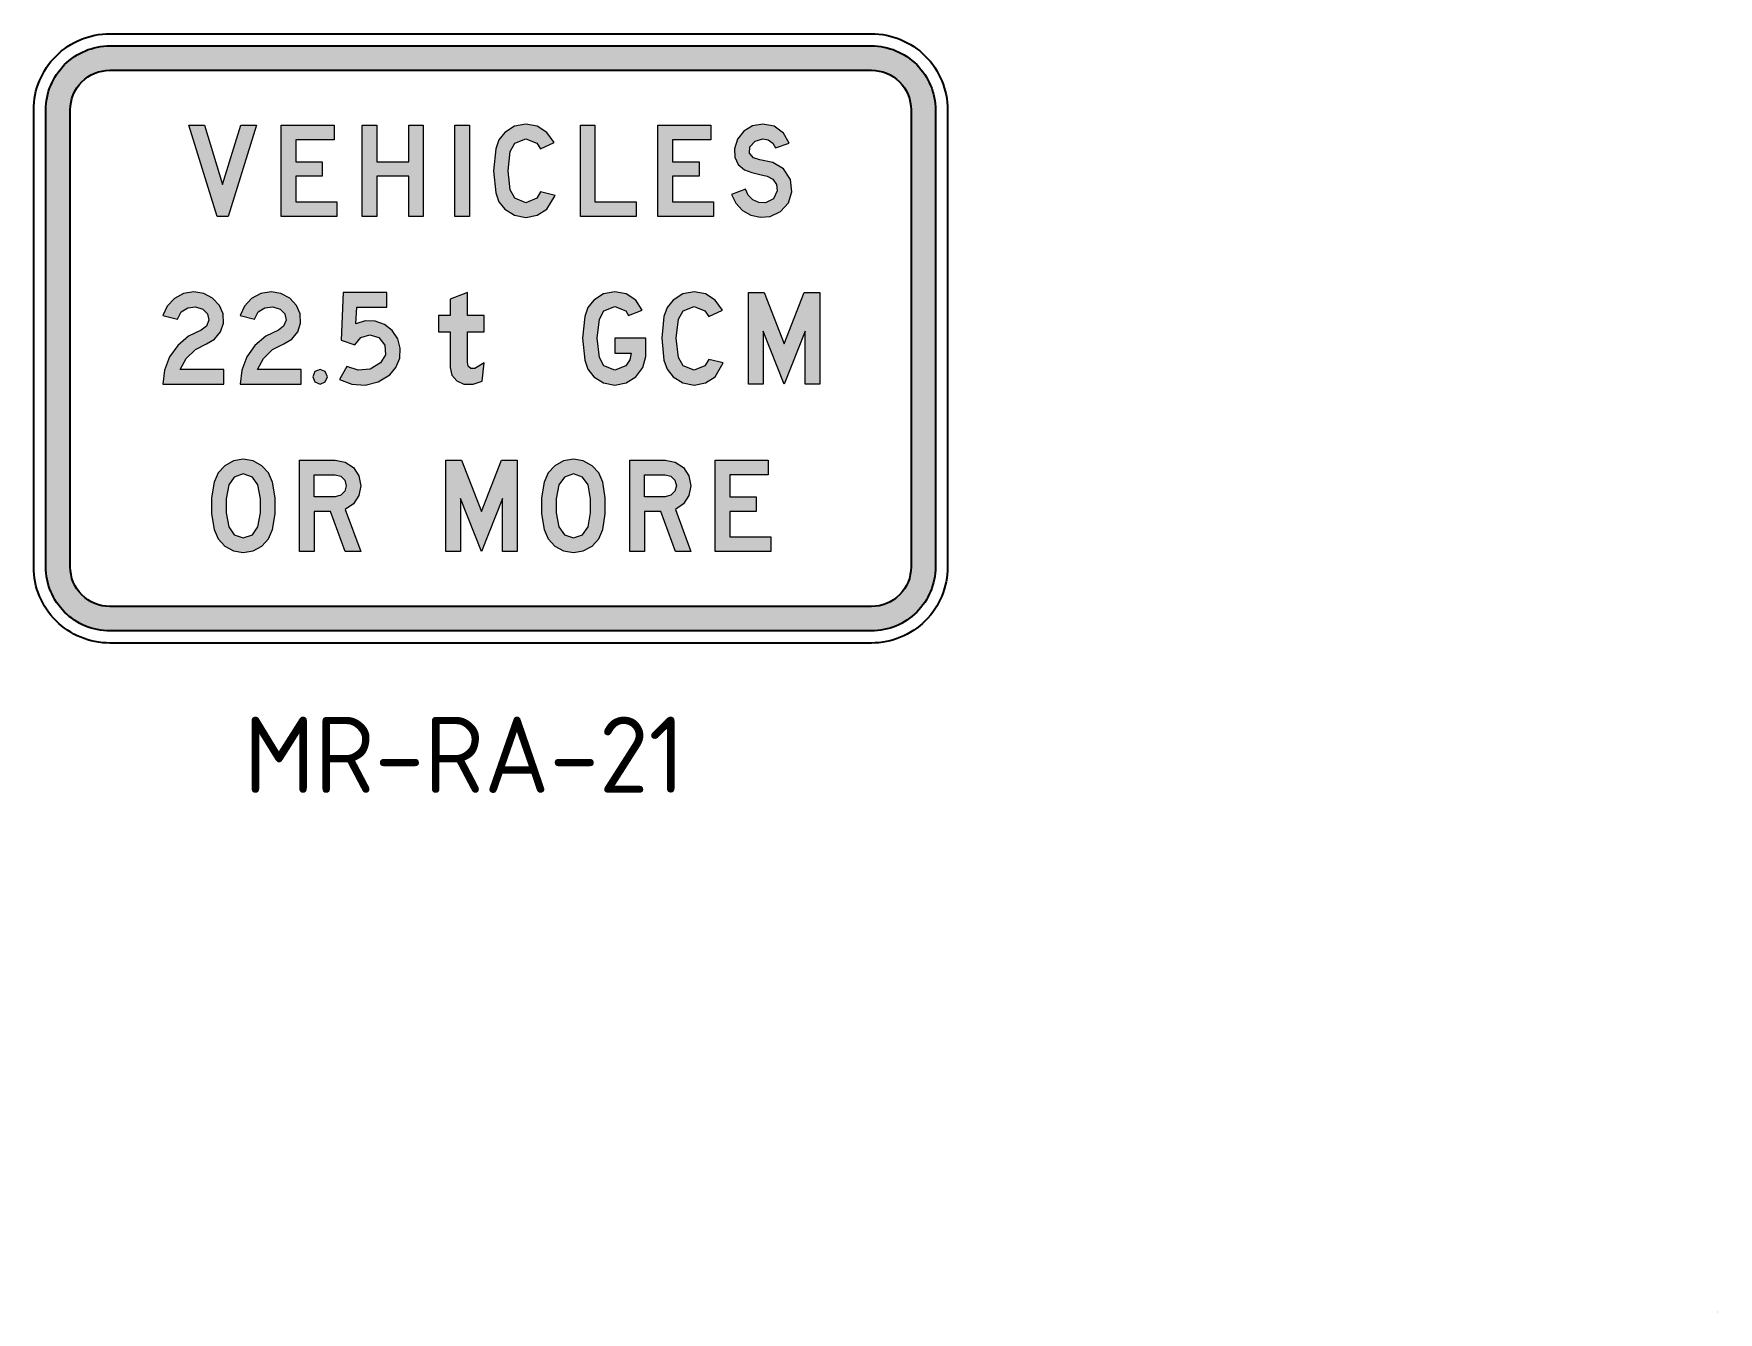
# Model space of a CAD drawing. Extents: x 138 to 359, y 73 to 241.
import ezdxf

# ---------------------------------------------------------------- set-up
doc = ezdxf.new("R2010")
doc.units = 0
for name, color, linetype in [('L25', 1, 'CONTINUOUS'), ('L35', 3, 'CONTINUOUS'), ('TBLK18', 4, 'CONTINUOUS')]:
    doc.layers.add(name, color=color, linetype=linetype)
doc.styles.add('ISO3098B', font='iso3098b.shx')

msp = doc.modelspace()

# ---------------------------------------------------------------- hatches: boundary and pattern name
at = {"layer": 'L25'}
h = msp.add_hatch(color=256, dxfattribs=at)
edge = h.paths.add_edge_path(flags=16)
edge.add_line((143.01, 170.99), (143.01, 230.99))
edge.add_arc((148.21, 230.99), 5.2, 90, 180, ccw=False)
edge.add_line((148.21, 236.19), (248.21, 236.19))
edge.add_arc((248.21, 230.99), 5.2, 0, 90, ccw=False)
edge.add_line((253.41, 230.99), (253.41, 170.99))
edge.add_arc((248.21, 170.99), 5.2, -90, 0, ccw=False)
edge.add_line((248.21, 165.79), (148.21, 165.79))
edge.add_arc((148.21, 170.99), 5.2, 180, 270, ccw=False)
edge = h.paths.add_edge_path()
edge.add_line((139.81, 170.99), (139.81, 230.99))
edge.add_arc((148.21, 230.99), 8.4, 90, 180, ccw=False)
edge.add_line((148.21, 239.39), (248.21, 239.39))
edge.add_arc((248.21, 230.99), 8.4, 0, 90, ccw=False)
edge.add_line((256.61, 230.99), (256.61, 170.99))
edge.add_arc((248.21, 170.99), 8.4, -90, 0, ccw=False)
edge.add_line((248.21, 162.59), (148.21, 162.59))
edge.add_arc((148.21, 170.99), 8.4, 180, 270, ccw=False)
h = msp.add_hatch(color=256, dxfattribs=at)
h.paths.add_polyline_path([(220.18, 228.99), (227.13, 228.99), (227.13, 227.07), (222.1, 227.07), (222.1, 224.19), (225.57, 224.19), (225.57, 222.27), (222.1, 222.27), (222.1, 218.91), (227.49, 218.91), (227.49, 216.99), (220.18, 216.99)])
h.paths.add_polyline_path([(209.99, 228.99), (211.9, 228.99), (211.9, 218.91), (217.3, 218.91), (217.3, 216.99), (209.99, 216.99)])
h.paths.add_polyline_path([(193.52, 228.99), (195.44, 228.99), (195.44, 216.99), (193.52, 216.99)])
h.paths.add_polyline_path([(181.34, 228.99), (183.26, 228.99), (183.26, 224.19), (187.45, 224.19), (187.45, 228.99), (189.37, 228.99), (189.37, 216.99), (187.45, 216.99), (187.45, 222.27), (183.26, 222.27), (183.26, 216.99), (181.34, 216.99)])
h.paths.add_polyline_path([(170.7, 228.99), (177.66, 228.99), (177.66, 227.07), (172.62, 227.07), (172.62, 224.19), (176.1, 224.19), (176.1, 222.27), (172.62, 222.27), (172.62, 218.91), (178.02, 218.91), (178.02, 216.99), (170.7, 216.99)])
h.paths.add_polyline_path([(158.58, 228.99), (160.62, 228.99), (163.02, 221.19), (165.41, 228.99), (167.46, 228.99), (163.74, 216.99), (162.3, 216.99)])
h.paths.add_polyline_path([(204.75, 225.87), (206.54, 226.71), (205.59, 228.04), (204.31, 228.84), (202.83, 229.12), (201.35, 228.84), (200.07, 228.04), (199.3, 227.05), (198.87, 225.87), (198.6, 223), (198.87, 220.11), (199.3, 218.94), (200.07, 217.96), (201.35, 217.16), (202.83, 216.88), (204.31, 217.16), (205.59, 217.96), (206.67, 219.75), (204.75, 220.24), (204.27, 219.4), (202.83, 218.8), (201.39, 219.4), (200.79, 220.48), (200.49, 223), (200.79, 225.52), (201.39, 226.6), (202.83, 227.2), (204.27, 226.6)])
h.paths.add_polyline_path([(233.93, 229.12), (232.61, 228.88), (231.46, 228.2), (230.62, 227.15), (230.21, 225.87), (230.27, 224.8), (230.73, 223.84), (231.53, 223.11), (232.49, 222.76), (233.57, 222.51), (234.53, 222.27), (235.27, 221.89), (235.75, 221.19), (235.84, 220.35), (235.33, 219.31), (234.29, 218.8), (233.42, 218.84), (232.62, 219.19), (232.01, 219.8), (231.65, 220.59), (229.85, 219.88), (230.41, 218.73), (231.27, 217.8), (232.38, 217.17), (233.62, 216.89), (234.89, 216.99), (236.28, 217.63), (237.3, 218.78), (237.76, 220.24), (237.56, 221.86), (236.66, 223.24), (235.24, 224.08), (233.57, 224.44), (232.73, 224.68), (232.18, 225.29), (232.25, 226.12), (232.95, 226.88), (233.93, 227.2), (234.65, 227.07), (235.26, 226.64), (235.61, 225.99), (237.4, 226.6), (236.67, 227.94), (235.43, 228.84)])
h = msp.add_hatch(color=256, dxfattribs=at)
h.paths.add_polyline_path([(174.86, 195.96), (175.14, 195.28), (175.83, 195), (176.5, 195.28), (176.78, 195.96), (176.5, 196.64), (175.83, 196.92), (175.14, 196.64)])
h.paths.add_polyline_path([(232.08, 207), (234.11, 207), (236.75, 200.28), (239.39, 207), (241.43, 207), (241.43, 195), (239.51, 195), (239.51, 201.96), (236.75, 195), (234, 201.96), (234, 195), (232.08, 195)])
h.paths.add_polyline_path([(226.84, 203.87), (228.63, 204.71), (227.68, 206.03), (226.4, 206.84), (224.92, 207.12), (223.44, 206.84), (222.16, 206.03), (221.39, 205.05), (220.96, 203.87), (220.69, 201), (220.96, 198.12), (221.39, 196.94), (222.16, 195.96), (223.44, 195.15), (224.92, 194.87), (226.4, 195.15), (227.68, 195.96), (228.76, 197.76), (226.84, 198.23), (226.35, 197.39), (224.92, 196.8), (223.48, 197.39), (222.88, 198.48), (222.58, 201), (222.88, 203.51), (223.48, 204.6), (224.92, 205.19), (226.35, 204.6)])
h.paths.add_polyline_path([(216.32, 204), (218.12, 204.71), (217.28, 206.03), (216, 206.84), (214.52, 207.12), (213.04, 206.84), (211.76, 206.03), (210.99, 205.05), (210.56, 203.87), (210.29, 201), (210.56, 198.12), (210.99, 196.94), (211.76, 195.96), (213.04, 195.15), (214.52, 194.87), (216, 195.15), (217.28, 195.96), (218.18, 197.15), (218.6, 198.6), (218.6, 201), (214.52, 201), (214.52, 199.07), (216.68, 199.07), (216.48, 198.17), (215.96, 197.39), (214.52, 196.8), (213.08, 197.39), (212.48, 198.48), (212.18, 201), (212.48, 203.51), (213.08, 204.6), (214.52, 205.19), (215.96, 204.6)])
h.paths.add_polyline_path([(195.18, 197.88), (195.18, 201.84), (197.34, 201.84), (197.34, 204), (195.18, 204), (195.18, 207), (192.9, 206.16), (192.9, 204), (191.34, 204), (191.34, 201.84), (192.9, 201.84), (192.9, 197.15), (193.13, 196.17), (193.77, 195.4), (194.7, 195), (195.93, 194.98), (197.1, 195.36), (197.34, 197.76), (196.14, 197.04), (195.62, 197.03), (195.24, 197.36)])
h.paths.add_polyline_path([(178.35, 195.6), (179.99, 194.97), (181.75, 194.86), (183.45, 195.28), (184.95, 196.2), (185.78, 197.19), (186.27, 198.39), (186.34, 199.69), (186.01, 200.95), (185.29, 202.03), (184.27, 202.83), (183.05, 203.27), (181.75, 203.3), (180.51, 202.92), (180.63, 205.08), (184.59, 205.08), (184.59, 207), (178.84, 207), (178.59, 200.75), (180.39, 200.16), (181.16, 201.1), (182.34, 201.47), (183.51, 201.12), (184.31, 200.12), (184.4, 198.85), (183.75, 197.76), (182.38, 196.97), (180.81, 196.8), (179.31, 197.28)])
h.paths.add_polyline_path([(172.73, 205.32), (171.84, 206.28), (170.68, 206.9), (169.37, 207.12), (168.03, 206.88), (166.82, 206.23), (165.88, 205.23), (165.3, 204), (167.22, 203.51), (167.69, 204.48), (168.58, 205.01), (169.59, 205.13), (170.58, 204.84), (171.17, 204.22), (171.35, 203.38), (171.03, 202.58), (170.34, 202.08), (168.67, 201.27), (167.26, 200.07), (166.18, 198.56), (165.52, 196.83), (165.3, 195), (173.33, 195), (173.33, 196.92), (167.58, 196.92), (168.39, 198.36), (169.58, 199.51), (171.05, 200.28), (172.11, 200.88), (172.87, 201.83), (173.26, 202.98), (173.21, 204.2)])
h.paths.add_polyline_path([(162.59, 205.32), (161.69, 206.28), (160.53, 206.9), (159.24, 207.12), (157.89, 206.88), (156.68, 206.23), (155.74, 205.23), (155.16, 204), (157.08, 203.51), (157.56, 204.48), (158.44, 205.01), (159.45, 205.13), (160.43, 204.84), (161.03, 204.22), (161.2, 203.38), (160.89, 202.58), (160.19, 202.08), (158.53, 201.27), (157.12, 200.07), (156.05, 198.56), (155.38, 196.83), (155.16, 195), (163.19, 195), (163.19, 196.92), (157.43, 196.92), (158.25, 198.36), (159.44, 199.51), (160.91, 200.28), (161.97, 200.88), (162.74, 201.83), (163.12, 202.98), (163.07, 204.2)])
h = msp.add_hatch(color=256, dxfattribs=at)
h.paths.add_polyline_path([(227.7, 185), (234.65, 185), (234.65, 183.08), (229.61, 183.08), (229.61, 180.2), (233.09, 180.2), (233.09, 178.28), (229.61, 178.28), (229.61, 174.92), (235.01, 174.92), (235.01, 173), (227.7, 173)])
h.paths.add_polyline_path([(192.34, 185), (194.38, 185), (197.02, 178.28), (199.65, 185), (201.69, 185), (201.69, 173), (199.77, 173), (199.77, 179.96), (197.02, 173), (194.26, 179.96), (194.26, 173), (192.34, 173)])
h.paths.add_polyline_path([(161.9, 182.12), (161.55, 180.05), (161.55, 177.95), (161.9, 175.88), (162.41, 174.68), (163.3, 173.71), (164.44, 173.09), (165.73, 172.88), (167.02, 173.09), (168.17, 173.71), (169.05, 174.68), (169.57, 175.88), (169.92, 177.95), (169.92, 180.05), (169.57, 182.12), (169.05, 183.32), (168.17, 184.28), (167.02, 184.91), (165.73, 185.12), (164.44, 184.91), (163.3, 184.28), (162.41, 183.32)])
h.paths.add_polyline_path([(163.82, 181.76), (163.47, 179.93), (163.47, 178.07), (163.82, 176.24), (164.53, 175.2), (165.73, 174.8), (166.93, 175.2), (167.65, 176.24), (168, 178.07), (168, 179.93), (167.65, 181.76), (166.93, 182.79), (165.73, 183.2), (164.53, 182.79)], flags=16)
h.paths.add_polyline_path([(177.8, 180.2), (175.04, 180.2), (175.04, 183.08), (177.8, 183.08), (178.52, 182.89), (179.05, 182.36), (179.23, 181.64), (179.05, 180.92), (178.52, 180.39)], flags=16)
h.paths.add_polyline_path([(179.12, 178.52), (181.15, 173), (179.12, 173), (177.2, 178.28), (175.04, 178.28), (175.04, 173), (173.12, 173), (173.12, 185), (177.8, 185), (179.09, 184.75), (180.18, 184.02), (180.9, 182.93), (181.15, 181.64), (180.91, 180.36), (180.19, 179.26)])
h.paths.add_polyline_path([(211, 176.24), (211.34, 178.07), (211.34, 179.93), (211, 181.76), (210.28, 182.79), (209.08, 183.2), (207.89, 182.79), (207.16, 181.76), (206.82, 179.93), (206.82, 178.07), (207.16, 176.24), (207.89, 175.2), (209.08, 174.8), (210.28, 175.2)], flags=16)
h.paths.add_polyline_path([(212.92, 175.88), (213.26, 177.95), (213.26, 180.05), (212.92, 182.12), (212.4, 183.32), (211.52, 184.28), (210.37, 184.91), (209.08, 185.12), (207.79, 184.91), (206.64, 184.28), (205.76, 183.32), (205.24, 182.12), (204.89, 180.05), (204.89, 177.95), (205.24, 175.88), (205.76, 174.68), (206.64, 173.71), (207.79, 173.09), (209.08, 172.88), (210.37, 173.09), (211.52, 173.71), (212.4, 174.68)])
h.paths.add_polyline_path([(221.14, 180.2), (218.39, 180.2), (218.39, 183.08), (221.14, 183.08), (221.87, 182.89), (222.39, 182.36), (222.59, 181.64), (222.39, 180.92), (221.87, 180.39)], flags=16)
h.paths.add_polyline_path([(222.46, 178.52), (224.5, 173), (222.46, 173), (220.55, 178.28), (218.39, 178.28), (218.39, 173), (216.47, 173), (216.47, 185), (221.14, 185), (222.43, 184.75), (223.52, 184.02), (224.25, 182.93), (224.5, 181.64), (224.25, 180.36), (223.54, 179.26)])
at = {"layer": 'TBLK18', "linetype": 'Continuous', "lineweight": 0}
h = msp.add_hatch(color=256, dxfattribs=at)
edge = h.paths.add_edge_path()
edge.add_spline(control_points=[(359.34, 73.22), (359.34, 73.22), (359.34, 73.22), (359.34, 73.21), (359.34, 73.21), (359.34, 73.2), (359.34, 73.2), (359.34, 73.19), (359.34, 73.19), (359.34, 73.18), (359.34, 73.18), (359.34, 73.17), (359.34, 73.16), (359.34, 73.16), (359.34, 73.15), (359.34, 73.15), (359.34, 73.14), (359.34, 73.14), (359.35, 73.14), (359.35, 73.14), (359.35, 73.14), (359.36, 73.13), (359.36, 73.13), (359.36, 73.13), (359.37, 73.13), (359.37, 73.13), (359.38, 73.13), (359.38, 73.13), (359.38, 73.13), (359.39, 73.13), (359.39, 73.13), (359.39, 73.13), (359.4, 73.13), (359.41, 73.13), (359.4, 73.13), (359.39, 73.14), (359.39, 73.14), (359.38, 73.15), (359.38, 73.16), (359.38, 73.16), (359.37, 73.17), (359.37, 73.17), (359.36, 73.18), (359.36, 73.19), (359.36, 73.19), (359.35, 73.2), (359.35, 73.21), (359.35, 73.21), (359.35, 73.22), (359.35, 73.22), (359.34, 73.22)], knot_values=[0, 0, 0, 0, 0.054791, 0.109654, 0.164445, 0.219309, 0.2741, 0.328964, 0.383755, 0.438619, 0.49341, 0.548273, 0.603065, 0.657928, 0.71272, 0.767583, 0.822422, 0.877285, 0.915081, 0.952877, 0.990673, 1.02841, 1.066205, 1.103978, 1.141774, 1.179511, 1.217306, 1.255102, 1.292898, 1.330635, 1.368431, 1.406164, 1.44396, 1.481697, 1.557116, 1.631571, 1.705158, 1.777977, 1.850139, 1.921715, 1.992768, 2.063376, 2.133612, 2.203535, 2.273205, 2.342659, 2.411987, 2.481144, 2.550218, 2.619224, 2.619224, 2.619224, 2.619224], degree=3, periodic=0)
h = msp.add_hatch(color=256, dxfattribs=at)
edge = h.paths.add_edge_path()
edge.add_spline(control_points=[(359.34, 73.22), (359.34, 73.22), (359.34, 73.22), (359.34, 73.21), (359.34, 73.21), (359.34, 73.2), (359.34, 73.2), (359.34, 73.19), (359.34, 73.19), (359.34, 73.18), (359.34, 73.18), (359.34, 73.17), (359.34, 73.16), (359.34, 73.16), (359.34, 73.15), (359.34, 73.15), (359.34, 73.14), (359.34, 73.14), (359.35, 73.14), (359.35, 73.14), (359.35, 73.14), (359.36, 73.13), (359.36, 73.13), (359.36, 73.13), (359.37, 73.13), (359.37, 73.13), (359.38, 73.13), (359.38, 73.13), (359.38, 73.13), (359.39, 73.13), (359.39, 73.13), (359.39, 73.13), (359.4, 73.13), (359.41, 73.13), (359.4, 73.13), (359.39, 73.14), (359.39, 73.14), (359.38, 73.15), (359.38, 73.16), (359.38, 73.16), (359.37, 73.17), (359.37, 73.17), (359.36, 73.18), (359.36, 73.19), (359.36, 73.19), (359.35, 73.2), (359.35, 73.21), (359.35, 73.21), (359.35, 73.22), (359.35, 73.22), (359.34, 73.22)], knot_values=[0, 0, 0, 0, 0.054791, 0.109654, 0.164445, 0.219309, 0.2741, 0.328964, 0.383755, 0.438619, 0.49341, 0.548273, 0.603065, 0.657928, 0.71272, 0.767583, 0.822422, 0.877285, 0.915081, 0.952877, 0.990673, 1.02841, 1.066205, 1.103978, 1.141774, 1.179511, 1.217306, 1.255102, 1.292898, 1.330635, 1.368431, 1.406164, 1.44396, 1.481697, 1.557116, 1.631571, 1.705158, 1.777977, 1.850139, 1.921715, 1.992768, 2.063376, 2.133612, 2.203535, 2.273205, 2.342659, 2.411987, 2.481144, 2.550218, 2.619224, 2.619224, 2.619224, 2.619224], degree=3, periodic=0)
h = msp.add_hatch(color=256, dxfattribs=at)
edge = h.paths.add_edge_path()
edge.add_spline(control_points=[(359.34, 73.22), (359.34, 73.22), (359.34, 73.22), (359.34, 73.21), (359.34, 73.21), (359.34, 73.2), (359.34, 73.2), (359.34, 73.19), (359.34, 73.19), (359.34, 73.18), (359.34, 73.18), (359.34, 73.17), (359.34, 73.16), (359.34, 73.16), (359.34, 73.15), (359.34, 73.15), (359.34, 73.14), (359.34, 73.14), (359.35, 73.14), (359.35, 73.14), (359.35, 73.14), (359.36, 73.13), (359.36, 73.13), (359.36, 73.13), (359.37, 73.13), (359.37, 73.13), (359.38, 73.13), (359.38, 73.13), (359.38, 73.13), (359.39, 73.13), (359.39, 73.13), (359.39, 73.13), (359.4, 73.13), (359.41, 73.13), (359.4, 73.13), (359.39, 73.14), (359.39, 73.14), (359.38, 73.15), (359.38, 73.16), (359.38, 73.16), (359.37, 73.17), (359.37, 73.17), (359.36, 73.18), (359.36, 73.19), (359.36, 73.19), (359.35, 73.2), (359.35, 73.21), (359.35, 73.21), (359.35, 73.22), (359.35, 73.22), (359.34, 73.22)], knot_values=[0, 0, 0, 0, 0.054791, 0.109654, 0.164445, 0.219309, 0.2741, 0.328964, 0.383755, 0.438619, 0.49341, 0.548273, 0.603065, 0.657928, 0.71272, 0.767583, 0.822422, 0.877285, 0.915081, 0.952877, 0.990673, 1.02841, 1.066205, 1.103978, 1.141774, 1.179511, 1.217306, 1.255102, 1.292898, 1.330635, 1.368431, 1.406164, 1.44396, 1.481697, 1.557116, 1.631571, 1.705158, 1.777977, 1.850139, 1.921715, 1.992768, 2.063376, 2.133612, 2.203535, 2.273205, 2.342659, 2.411987, 2.481144, 2.550218, 2.619224, 2.619224, 2.619224, 2.619224], degree=3, periodic=0)
h = msp.add_hatch(color=256, dxfattribs=at)
edge = h.paths.add_edge_path()
edge.add_spline(control_points=[(359.34, 73.22), (359.34, 73.22), (359.34, 73.22), (359.34, 73.21), (359.34, 73.21), (359.34, 73.2), (359.34, 73.2), (359.34, 73.19), (359.34, 73.19), (359.34, 73.18), (359.34, 73.18), (359.34, 73.17), (359.34, 73.16), (359.34, 73.16), (359.34, 73.15), (359.34, 73.15), (359.34, 73.14), (359.34, 73.14), (359.35, 73.14), (359.35, 73.14), (359.35, 73.14), (359.36, 73.13), (359.36, 73.13), (359.36, 73.13), (359.37, 73.13), (359.37, 73.13), (359.38, 73.13), (359.38, 73.13), (359.38, 73.13), (359.39, 73.13), (359.39, 73.13), (359.39, 73.13), (359.4, 73.13), (359.41, 73.13), (359.4, 73.13), (359.39, 73.14), (359.39, 73.14), (359.38, 73.15), (359.38, 73.16), (359.38, 73.16), (359.37, 73.17), (359.37, 73.17), (359.36, 73.18), (359.36, 73.19), (359.36, 73.19), (359.35, 73.2), (359.35, 73.21), (359.35, 73.21), (359.35, 73.22), (359.35, 73.22), (359.34, 73.22)], knot_values=[0, 0, 0, 0, 0.054791, 0.109654, 0.164445, 0.219309, 0.2741, 0.328964, 0.383755, 0.438619, 0.49341, 0.548273, 0.603065, 0.657928, 0.71272, 0.767583, 0.822422, 0.877285, 0.915081, 0.952877, 0.990673, 1.02841, 1.066205, 1.103978, 1.141774, 1.179511, 1.217306, 1.255102, 1.292898, 1.330635, 1.368431, 1.406164, 1.44396, 1.481697, 1.557116, 1.631571, 1.705158, 1.777977, 1.850139, 1.921715, 1.992768, 2.063376, 2.133612, 2.203535, 2.273205, 2.342659, 2.411987, 2.481144, 2.550218, 2.619224, 2.619224, 2.619224, 2.619224], degree=3, periodic=0)

# ---------------------------------------------------------------- linework, layer by layer
at = {"layer": 'L25'}
for points in [[(139.81, 170.99), (139.81, 230.99, -0.414214), (148.21, 239.39), (248.21, 239.39, -0.414214), (256.61, 230.99), (256.61, 170.99, -0.414214), (248.21, 162.59), (148.21, 162.59, -0.414214)], [(143.01, 170.99), (143.01, 230.99, -0.414214), (148.21, 236.19), (248.21, 236.19, -0.414214), (253.41, 230.99), (253.41, 170.99, -0.414214), (248.21, 165.79), (148.21, 165.79, -0.414214)]]:
    msp.add_lwpolyline(points, format="xyb", close=True, dxfattribs=at)
at = {"layer": 'L25', "lineweight": 0}
for points in [[(158.58, 228.99), (160.62, 228.99), (163.02, 221.19), (165.41, 228.99), (167.46, 228.99), (163.74, 216.99), (162.3, 216.99), (158.58, 228.99)], [(170.7, 228.99), (177.66, 228.99), (177.66, 227.07), (172.62, 227.07), (172.62, 224.19), (176.1, 224.19), (176.1, 222.27), (172.62, 222.27), (172.62, 218.91), (178.02, 218.91), (178.02, 216.99), (170.7, 216.99), (170.7, 228.99)], [(181.34, 228.99), (183.26, 228.99), (183.26, 224.19), (187.45, 224.19), (187.45, 228.99), (189.37, 228.99), (189.37, 216.99), (187.45, 216.99), (187.45, 222.27), (183.26, 222.27), (183.26, 216.99), (181.34, 216.99), (181.34, 228.99)], [(193.52, 228.99), (195.44, 228.99), (195.44, 216.99), (193.52, 216.99), (193.52, 228.99)], [(204.75, 225.87), (206.54, 226.71), (205.59, 228.04), (204.31, 228.84), (202.83, 229.12), (201.35, 228.84), (200.07, 228.04), (199.3, 227.05), (198.87, 225.87), (198.6, 223), (198.87, 220.11), (199.3, 218.94), (200.07, 217.96), (201.35, 217.16), (202.83, 216.88), (204.31, 217.16), (205.59, 217.96), (206.67, 219.75), (204.75, 220.24), (204.27, 219.4), (202.83, 218.8), (201.39, 219.4), (200.79, 220.48), (200.49, 223), (200.79, 225.52), (201.39, 226.6), (202.83, 227.2), (204.27, 226.6)], [(209.99, 228.99), (211.9, 228.99), (211.9, 218.91), (217.3, 218.91), (217.3, 216.99), (209.99, 216.99), (209.99, 228.99)], [(220.18, 228.99), (227.13, 228.99), (227.13, 227.07), (222.1, 227.07), (222.1, 224.19), (225.57, 224.19), (225.57, 222.27), (222.1, 222.27), (222.1, 218.91), (227.49, 218.91), (227.49, 216.99), (220.18, 216.99), (220.18, 228.99)], [(233.93, 229.12), (232.61, 228.88), (231.46, 228.2), (230.62, 227.15), (230.21, 225.87), (230.27, 224.8), (230.73, 223.84), (231.53, 223.11), (232.49, 222.76), (233.57, 222.51), (234.53, 222.27), (235.27, 221.89), (235.75, 221.19), (235.84, 220.35), (235.33, 219.31), (234.29, 218.8), (233.42, 218.84), (232.62, 219.19), (232.01, 219.8), (231.65, 220.59), (229.85, 219.88), (230.41, 218.73), (231.27, 217.8), (232.38, 217.17), (233.62, 216.89), (234.89, 216.99), (236.28, 217.63), (237.3, 218.78), (237.76, 220.24), (237.56, 221.86), (236.66, 223.24), (235.24, 224.08), (233.57, 224.44), (232.73, 224.68), (232.18, 225.29), (232.25, 226.12), (232.95, 226.88), (233.93, 227.2), (234.65, 227.07), (235.26, 226.64), (235.61, 225.99), (237.4, 226.6), (236.67, 227.94), (235.43, 228.84)], [(162.59, 205.32), (161.69, 206.28), (160.53, 206.9), (159.24, 207.12), (157.89, 206.88), (156.68, 206.23), (155.74, 205.23), (155.16, 204), (157.08, 203.51), (157.56, 204.48), (158.44, 205.01), (159.45, 205.13), (160.43, 204.84), (161.03, 204.22), (161.2, 203.38), (160.89, 202.58), (160.19, 202.08), (158.53, 201.27), (157.12, 200.07), (156.05, 198.56), (155.38, 196.83), (155.16, 195), (163.19, 195), (163.19, 196.92), (157.43, 196.92), (158.25, 198.36), (159.44, 199.51), (160.91, 200.28), (161.97, 200.88), (162.74, 201.83), (163.12, 202.98), (163.07, 204.2)], [(172.73, 205.32), (171.84, 206.28), (170.68, 206.9), (169.37, 207.12), (168.03, 206.88), (166.82, 206.23), (165.88, 205.23), (165.3, 204), (167.22, 203.51), (167.69, 204.48), (168.58, 205.01), (169.59, 205.13), (170.58, 204.84), (171.17, 204.22), (171.35, 203.38), (171.03, 202.58), (170.34, 202.08), (168.67, 201.27), (167.26, 200.07), (166.18, 198.56), (165.52, 196.83), (165.3, 195), (173.33, 195), (173.33, 196.92), (167.58, 196.92), (168.39, 198.36), (169.58, 199.51), (171.05, 200.28), (172.11, 200.88), (172.87, 201.83), (173.26, 202.98), (173.21, 204.2)], [(178.35, 195.6), (179.99, 194.97), (181.75, 194.86), (183.45, 195.28), (184.95, 196.2), (185.78, 197.19), (186.27, 198.39), (186.34, 199.69), (186.01, 200.95), (185.29, 202.03), (184.27, 202.83), (183.05, 203.27), (181.75, 203.3), (180.51, 202.92), (180.63, 205.08), (184.59, 205.08), (184.59, 207), (178.84, 207), (178.59, 200.75), (180.39, 200.16), (181.16, 201.1), (182.34, 201.47), (183.51, 201.12), (184.31, 200.12), (184.4, 198.85), (183.75, 197.76), (182.38, 196.97), (180.81, 196.8), (179.31, 197.28)], [(195.18, 197.88), (195.18, 201.84), (197.34, 201.84), (197.34, 204), (195.18, 204), (195.18, 207), (192.9, 206.16), (192.9, 204), (191.34, 204), (191.34, 201.84), (192.9, 201.84), (192.9, 197.15), (193.13, 196.17), (193.77, 195.4), (194.7, 195), (195.93, 194.98), (197.1, 195.36), (197.34, 197.76), (196.14, 197.04), (195.62, 197.03), (195.24, 197.36)], [(216.32, 204), (218.12, 204.71), (217.28, 206.03), (216, 206.84), (214.52, 207.12), (213.04, 206.84), (211.76, 206.03), (210.99, 205.05), (210.56, 203.87), (210.29, 201), (210.56, 198.12), (210.99, 196.94), (211.76, 195.96), (213.04, 195.15), (214.52, 194.87), (216, 195.15), (217.28, 195.96), (218.18, 197.15), (218.6, 198.6), (218.6, 201), (214.52, 201), (214.52, 199.07), (216.68, 199.07), (216.48, 198.17), (215.96, 197.39), (214.52, 196.8), (213.08, 197.39), (212.48, 198.48), (212.18, 201), (212.48, 203.51), (213.08, 204.6), (214.52, 205.19), (215.96, 204.6)], [(226.84, 203.87), (228.63, 204.71), (227.68, 206.03), (226.4, 206.84), (224.92, 207.12), (223.44, 206.84), (222.16, 206.03), (221.39, 205.05), (220.96, 203.87), (220.69, 201), (220.96, 198.12), (221.39, 196.94), (222.16, 195.96), (223.44, 195.15), (224.92, 194.87), (226.4, 195.15), (227.68, 195.96), (228.76, 197.76), (226.84, 198.23), (226.35, 197.39), (224.92, 196.8), (223.48, 197.39), (222.88, 198.48), (222.58, 201), (222.88, 203.51), (223.48, 204.6), (224.92, 205.19), (226.35, 204.6)], [(232.08, 207), (234.11, 207), (236.75, 200.28), (239.39, 207), (241.43, 207), (241.43, 195), (239.51, 195), (239.51, 201.96), (236.75, 195), (234, 201.96), (234, 195), (232.08, 195), (232.08, 207)], [(174.86, 195.96), (175.14, 195.28), (175.83, 195), (176.5, 195.28), (176.78, 195.96), (176.5, 196.64), (175.83, 196.92), (175.14, 196.64), (174.86, 195.96)], [(161.9, 182.12), (161.55, 180.05), (161.55, 177.95), (161.9, 175.88), (162.41, 174.68), (163.3, 173.71), (164.44, 173.09), (165.73, 172.88), (167.02, 173.09), (168.17, 173.71), (169.05, 174.68), (169.57, 175.88), (169.92, 177.95), (169.92, 180.05), (169.57, 182.12), (169.05, 183.32), (168.17, 184.28), (167.02, 184.91), (165.73, 185.12), (164.44, 184.91), (163.3, 184.28), (162.41, 183.32)], [(179.12, 178.52), (181.15, 173), (179.12, 173), (177.2, 178.28), (175.04, 178.28), (175.04, 173), (173.12, 173), (173.12, 185), (177.8, 185), (179.09, 184.75), (180.18, 184.02), (180.9, 182.93), (181.15, 181.64), (180.91, 180.36), (180.19, 179.26)], [(192.34, 185), (194.38, 185), (197.02, 178.28), (199.65, 185), (201.69, 185), (201.69, 173), (199.77, 173), (199.77, 179.96), (197.02, 173), (194.26, 179.96), (194.26, 173), (192.34, 173), (192.34, 185)], [(212.92, 175.88), (213.26, 177.95), (213.26, 180.05), (212.92, 182.12), (212.4, 183.32), (211.52, 184.28), (210.37, 184.91), (209.08, 185.12), (207.79, 184.91), (206.64, 184.28), (205.76, 183.32), (205.24, 182.12), (204.89, 180.05), (204.89, 177.95), (205.24, 175.88), (205.76, 174.68), (206.64, 173.71), (207.79, 173.09), (209.08, 172.88), (210.37, 173.09), (211.52, 173.71), (212.4, 174.68)], [(222.46, 178.52), (224.5, 173), (222.46, 173), (220.55, 178.28), (218.39, 178.28), (218.39, 173), (216.47, 173), (216.47, 185), (221.14, 185), (222.43, 184.75), (223.52, 184.02), (224.25, 182.93), (224.5, 181.64), (224.25, 180.36), (223.54, 179.26)], [(227.7, 185), (234.65, 185), (234.65, 183.08), (229.61, 183.08), (229.61, 180.2), (233.09, 180.2), (233.09, 178.28), (229.61, 178.28), (229.61, 174.92), (235.01, 174.92), (235.01, 173), (227.7, 173), (227.7, 185)], [(163.82, 181.76), (163.47, 179.93), (163.47, 178.07), (163.82, 176.24), (164.53, 175.2), (165.73, 174.8), (166.93, 175.2), (167.65, 176.24), (168, 178.07), (168, 179.93), (167.65, 181.76), (166.93, 182.79), (165.73, 183.2), (164.53, 182.79)], [(177.8, 180.2), (175.04, 180.2), (175.04, 183.08), (177.8, 183.08), (178.52, 182.89), (179.05, 182.36), (179.23, 181.64), (179.05, 180.92), (178.52, 180.39)], [(211, 176.24), (211.34, 178.07), (211.34, 179.93), (211, 181.76), (210.28, 182.79), (209.08, 183.2), (207.89, 182.79), (207.16, 181.76), (206.82, 179.93), (206.82, 178.07), (207.16, 176.24), (207.89, 175.2), (209.08, 174.8), (210.28, 175.2)], [(221.14, 180.2), (218.39, 180.2), (218.39, 183.08), (221.14, 183.08), (221.87, 182.89), (222.39, 182.36), (222.59, 181.64), (222.39, 180.92), (221.87, 180.39)]]:
    msp.add_lwpolyline(points, close=True, dxfattribs=at)
at = {"layer": 'L35'}
msp.add_lwpolyline([(138.21, 170.99), (138.21, 230.99, -0.414214), (148.21, 240.99), (248.21, 240.99, -0.414214), (258.21, 230.99), (258.21, 170.99, -0.414214), (248.21, 160.99), (148.21, 160.99, -0.414214)], format="xyb", close=True, dxfattribs=at)

# ---------------------------------------------------------------- texts
at = {"layer": 'L25', "insert": (165.8, 151.33), "char_height": 10, "width": 81.1255, "attachment_point": 1, "style": 'ISO3098B'}
msp.add_mtext('MR-RA-21', dxfattribs=at)

doc.saveas('drawing.dxf')
